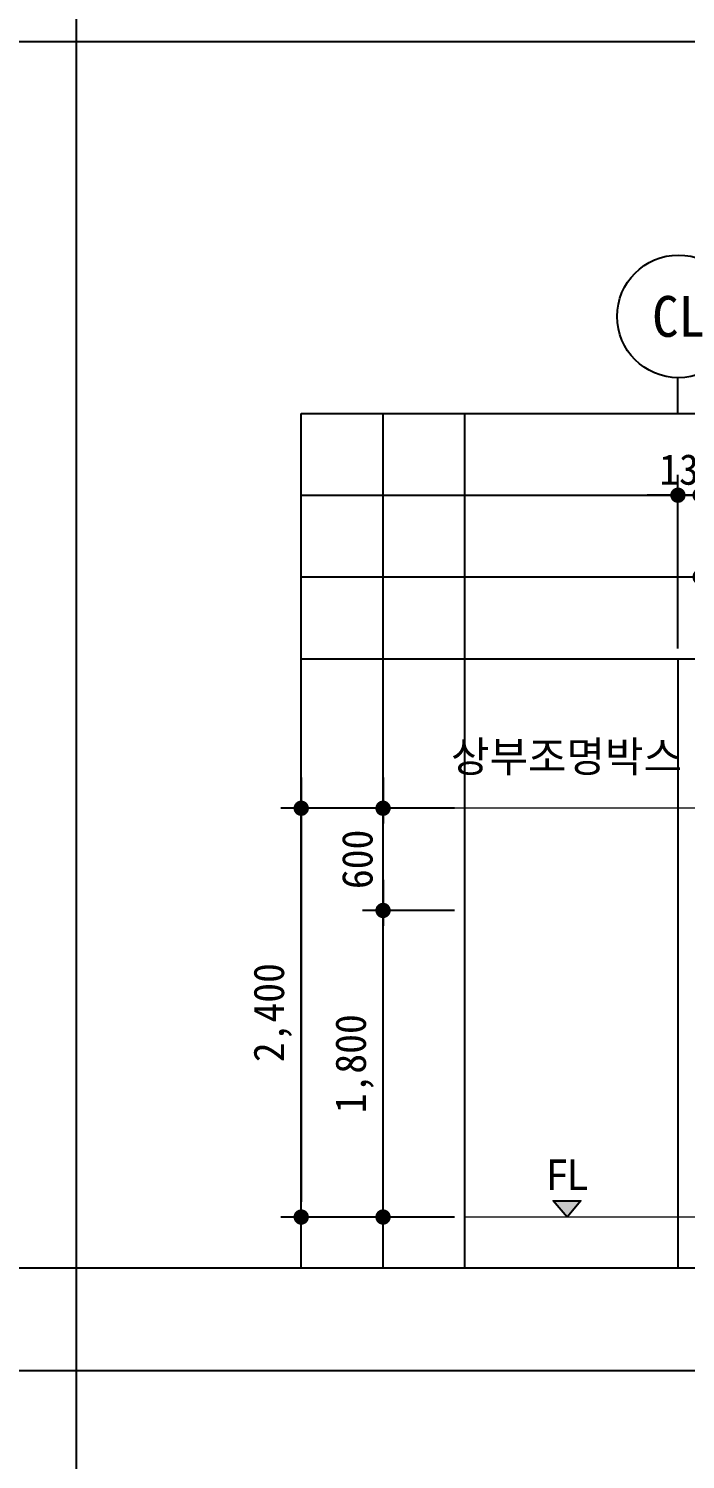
# Model space of a CAD drawing. Header units: millimetres. Extents: x -423835 to -174325, y -1379898 to -1311126.
# Drawn here: x -240090 to -236237, y -1371655 to -1363255 of the extents above; entities that cross this region are included whole.
import ezdxf
from ezdxf.enums import TextEntityAlignment as Align

# ---------------------------------------------------------------- set-up
doc = ezdxf.new("R2010")
doc.units = ezdxf.units.MM
doc.header["$LTSCALE"] = 100
doc.header["$MEASUREMENT"] = 0
doc.header["$PDSIZE"] = -10
doc.layers.get('0').update_dxf_attribs({"linetype": 'CONTINUOUS'})
doc.layers.get('Defpoints').update_dxf_attribs({"color": 153, "linetype": 'CONTINUOUS'})
for name, color, linetype, lineweight in [('A-AXIS-BUBL', 7, 'CONTINUOUS', 25), ('A-MKXS-TEXT1', 3, 'CONTINUOUS', 25), ('A-XXXX-FIN2', 6, 'CONTINUOUS', 20), ('A-XXXX-SYMB', 7, 'CONTINUOUS', 25), ('A-XXXX-TXT2', 3, 'CONTINUOUS', 25)]:
    doc.layers.add(name, color=color, linetype=linetype, lineweight=lineweight)
doc.layers.add('A-DIMS', color=7, linetype='CONTINUOUS')
doc.layers.add('AA-AXIS-LINE-1', color=1, linetype='CONTINUOUS')
doc.layers.add('A-XXXX-NPLT', color=144, linetype='CONTINUOUS', lineweight=0, plot=False)
doc.styles.add('HY울릉도L', font='')
doc.styles.add('돋움체', font='')
doc.styles.add('맑은고딕', font='malgun.ttf')
doc.styles.get('HY울릉도L').set_extended_font_data('HYwulM')
doc.styles.get('돋움체').set_extended_font_data('DotumChe')
doc.dimstyles.new('CDIM', dxfattribs={"dimtxt": 3, "dimasz": 1.5, "dimexe": 2, "dimexo": 1, "dimgap": 1, "dimtad": 1, "dimdec": 0, "dimrnd": 0.5, "dimzin": 0, "dimdsep": 32, "dimlunit": 6, "dimtxsty": 'HY울릉도L', "dimblk1": '_CIDOT', "dimblk2": '_CIDOT', "dimsah": 1, "dimcen": 5.5, "dimclrd": 2, "dimclre": 2, "dimclrt": 7, "dimadec": 0, "dimazin": 0, "dimtfac": 1, "dimtdec": 0, "dimtix": 1, "dimtmove": 2, "dimatfit": 1, "dimldrblk": '_CIDOT', "dimfxl": 1, "dimtolj": 1, "dimtzin": 0, "dimlwd": -1, "dimarcsym": 0})

# ---------------------------------------------------------------- blocks, each defined once
blk = doc.blocks.new('A$C028158C4')
at = {"layer": 'A-AXIS-BUBL', "ltscale": 0.2}
blk.add_line((0, 0), (0, 175.2), dxfattribs=at)
blk.add_circle((2.9, 475.4), 300.3, dxfattribs=at)
blk = doc.blocks.new('_CIDOT')
at = {"color": 0, "linetype": 'ByBlock'}
blk.add_line((2, 0), (-1, 0), dxfattribs=at)
at = {"color": 0, "linetype": 'ByBlock', "const_width": 0.5}
blk.add_lwpolyline([(-0.25, 0, 1), (0.25, 0, 1)], format="xyb", close=True, dxfattribs=at)
blk = doc.blocks.new('*D738')
at = {"layer": 'A-DIMS', "lineweight": -2, "transparency": 16777216}
for p, q in [((-237590.4, -1367832.1), (-238610.4, -1367832.1)), ((-237590.4, -1370232.1), (-238610.4, -1370232.1))]:
    blk.add_line(p, q, dxfattribs=at)
at = {"layer": 'A-DIMS', "transparency": 16777216}
blk.add_line((-238490.4, -1367922.1), (-238490.4, -1370142.1), dxfattribs=at)
at = {"layer": 'Defpoints', "color": 0, "transparency": 16777216}
for p in [(-237530.4, -1367832.1), (-238490.4, -1370232.1), (-237530.4, -1370232.1)]:
    blk.add_point(p, dxfattribs=at)
at = {"layer": 'A-DIMS', "transparency": 16777216, "xscale": 90, "yscale": 90, "zscale": 90}
for p, rotation in [((-238490.4, -1367832.1), 90), ((-238490.4, -1370232.1), 270)]:
    blk.add_blockref('_CIDOT', p, dxfattribs=dict(at, rotation=rotation))
at = {"layer": 'A-DIMS', "color": 3, "transparency": 16777216, "insert": (-238657.6, -1369032.1), "char_height": 180, "attachment_point": 5, "rotation": 90, "style": '돋움체'}
blk.add_mtext('\\A1;2,400', dxfattribs=at)
blk = doc.blocks.new('*D741')
at = {"layer": 'A-DIMS', "lineweight": -2, "transparency": 16777216}
for p, q in [((-237590.4, -1368432.1), (-238130.4, -1368432.1)), ((-237590.4, -1370232.1), (-238130.4, -1370232.1))]:
    blk.add_line(p, q, dxfattribs=at)
at = {"layer": 'A-DIMS', "transparency": 16777216}
blk.add_line((-238010.4, -1370142.1), (-238010.4, -1368522.1), dxfattribs=at)
at = {"layer": 'Defpoints', "color": 0, "transparency": 16777216}
for p in [(-238010.4, -1368432.1), (-237530.4, -1368432.1), (-237530.4, -1370232.1)]:
    blk.add_point(p, dxfattribs=at)
at = {"layer": 'A-DIMS', "transparency": 16777216, "xscale": 90, "yscale": 90, "zscale": 90}
for p, rotation in [((-238010.4, -1368432.1), 90), ((-238010.4, -1370232.1), 270)]:
    blk.add_blockref('_CIDOT', p, dxfattribs=dict(at, rotation=rotation))
at = {"layer": 'A-DIMS', "color": 3, "transparency": 16777216, "insert": (-238177.6, -1369332.1), "char_height": 180, "attachment_point": 5, "rotation": 90, "style": '돋움체'}
blk.add_mtext('\\A1;1,800', dxfattribs=at)
blk = doc.blocks.new('*D742')
at = {"layer": 'A-DIMS', "lineweight": -2, "transparency": 16777216}
for p, q in [((-237590.4, -1367832.1), (-238130.4, -1367832.1)), ((-237590.4, -1368432.1), (-238130.4, -1368432.1))]:
    blk.add_line(p, q, dxfattribs=at)
at = {"layer": 'A-DIMS', "transparency": 16777216}
blk.add_line((-238010.4, -1368342.1), (-238010.4, -1367922.1), dxfattribs=at)
at = {"layer": 'Defpoints', "color": 0, "transparency": 16777216}
for p in [(-238010.4, -1367832.1), (-237530.4, -1367832.1), (-237530.4, -1368432.1)]:
    blk.add_point(p, dxfattribs=at)
at = {"layer": 'A-DIMS', "transparency": 16777216, "xscale": 90, "yscale": 90, "zscale": 90}
for p, rotation in [((-238010.4, -1367832.1), 90), ((-238010.4, -1368432.1), 270)]:
    blk.add_blockref('_CIDOT', p, dxfattribs=dict(at, rotation=rotation))
at = {"layer": 'A-DIMS', "color": 3, "transparency": 16777216, "insert": (-238160.5, -1368132.1), "char_height": 180, "attachment_point": 5, "rotation": 90, "style": '돋움체'}
blk.add_mtext('\\A1;600', dxfattribs=at)
blk = doc.blocks.new('*D743')
at = {"layer": 'A-DIMS', "lineweight": -2, "transparency": 16777216}
for p, q in [((-236150.4, -1366894.3), (-236150.4, -1365874.3)), ((-232010.4, -1366894.3), (-232010.4, -1365874.3))]:
    blk.add_line(p, q, dxfattribs=at)
at = {"layer": 'A-DIMS', "transparency": 16777216}
blk.add_line((-232100.4, -1365994.3), (-236060.4, -1365994.3), dxfattribs=at)
at = {"layer": 'Defpoints', "color": 0, "transparency": 16777216}
for p in [(-236150.4, -1365994.3), (-236150.4, -1366954.3), (-232010.4, -1366954.3)]:
    blk.add_point(p, dxfattribs=at)
at = {"layer": 'A-DIMS', "transparency": 16777216, "xscale": 90, "yscale": 90, "zscale": 90, "rotation": 180}
blk.add_blockref('_CIDOT', (-236150.4, -1365994.3), dxfattribs=at)
at = {"layer": 'A-DIMS', "transparency": 16777216, "xscale": 90, "yscale": 90, "zscale": 90}
blk.add_blockref('_CIDOT', (-232010.4, -1365994.3), dxfattribs=at)
at = {"layer": 'A-DIMS', "color": 3, "transparency": 16777216, "insert": (-234080.4, -1365827.2), "char_height": 180, "attachment_point": 5, "style": '돋움체'}
blk.add_mtext('\\A1;4,140', dxfattribs=at)
blk = doc.blocks.new('*D745')
at = {"layer": 'A-DIMS', "lineweight": -2, "transparency": 16777216}
for p, q in [((-236280.4, -1366894.3), (-236280.4, -1365874.3)), ((-236150.4, -1366894.3), (-236150.4, -1365874.3))]:
    blk.add_line(p, q, dxfattribs=at)
at = {"layer": 'A-DIMS', "transparency": 16777216}
for p, q in [((-236370.4, -1365994.3), (-236460.4, -1365994.3)), ((-236150.4, -1365994.3), (-236280.4, -1365994.3)), ((-236060.4, -1365994.3), (-235970.4, -1365994.3))]:
    blk.add_line(p, q, dxfattribs=at)
at = {"layer": 'Defpoints', "color": 0, "transparency": 16777216}
for p in [(-236280.4, -1365994.3), (-236280.4, -1366954.3), (-236150.4, -1366954.3)]:
    blk.add_point(p, dxfattribs=at)
at = {"layer": 'A-DIMS', "transparency": 16777216, "xscale": 90, "yscale": 90, "zscale": 90}
blk.add_blockref('_CIDOT', (-236280.4, -1365994.3), dxfattribs=at)
at = {"layer": 'A-DIMS', "transparency": 16777216, "xscale": 90, "yscale": 90, "zscale": 90, "rotation": 180}
blk.add_blockref('_CIDOT', (-236150.4, -1365994.3), dxfattribs=at)
at = {"layer": 'A-DIMS', "color": 3, "transparency": 16777216, "insert": (-236215.4, -1365844.2), "char_height": 180, "attachment_point": 5, "style": '돋움체'}
blk.add_mtext('\\A1;130', dxfattribs=at)
blk = doc.blocks.new('*D975')
at = {"layer": 'A-DIMS', "lineweight": -2, "transparency": 16777216}
for p, q in [((-236150.4, -1366894.3), (-236150.4, -1366354.3)), ((-234530.4, -1366894.3), (-234530.4, -1366354.3))]:
    blk.add_line(p, q, dxfattribs=at)
at = {"layer": 'A-DIMS', "transparency": 16777216}
blk.add_line((-234620.4, -1366474.3), (-236060.4, -1366474.3), dxfattribs=at)
at = {"layer": 'Defpoints', "color": 0, "transparency": 16777216}
for p in [(-236150.4, -1366474.3), (-236150.4, -1366954.3), (-234530.4, -1366954.3)]:
    blk.add_point(p, dxfattribs=at)
at = {"layer": 'A-DIMS', "transparency": 16777216, "xscale": 90, "yscale": 90, "zscale": 90, "rotation": 180}
blk.add_blockref('_CIDOT', (-236150.4, -1366474.3), dxfattribs=at)
at = {"layer": 'A-DIMS', "transparency": 16777216, "xscale": 90, "yscale": 90, "zscale": 90}
blk.add_blockref('_CIDOT', (-234530.4, -1366474.3), dxfattribs=at)
at = {"layer": 'A-DIMS', "color": 3, "transparency": 16777216, "insert": (-235340.4, -1366307.2), "char_height": 180, "attachment_point": 5, "style": '돋움체'}
blk.add_mtext('\\A1;1,620', dxfattribs=at)

msp = doc.modelspace()

# ---------------------------------------------------------------- hatches: boundary and pattern name
at = {"layer": 'A-XXXX-SYMB'}
msp.add_hatch(color=256, dxfattribs=at).paths.add_polyline_path([(-236930.9, -1370232.1), (-237011.4, -1370136.1), (-236850.3, -1370136.1)])

# ---------------------------------------------------------------- linework, layer by layer
at = {"color": 3, "ltscale": 2}
for p, q in [((-239811.7, -1346766.1), (-239811.7, -1379898.1)), ((-228550.4, -1363332.1), (-254592.9, -1363332.1)), ((-272635.4, -1371132.1), (-228550.4, -1371132.1))]:
    msp.add_line(p, q, dxfattribs=at)
at = {"layer": 'A-XXXX-FIN2'}
msp.add_line((-230530.4, -1370232.1), (-237530.4, -1370232.1), dxfattribs=at)
at = {"layer": 'A-XXXX-NPLT'}
msp.add_line((-230360.4, -1367832.1), (-238310.4, -1367832.1), dxfattribs=at)
at = {"layer": 'A-XXXX-SYMB'}
msp.add_lwpolyline([(-236930.9, -1370232.1), (-237011.4, -1370136.1), (-236850.3, -1370136.1), (-236930.9, -1370232.1)], dxfattribs=at)
at = {"layer": 'AA-AXIS-LINE-1'}
msp.add_line((-236280.4, -1366954.3), (-236280.4, -1370532.1), dxfattribs=at)
at = {"layer": 'Defpoints'}
for p, q in [((-238490.4, -1370532.1), (-238490.4, -1365514.3)), ((-238490.4, -1365514.3), (-230050.4, -1365514.3)), ((-238010.4, -1370532.1), (-238010.4, -1365514.3)), ((-237530.4, -1370532.1), (-237530.4, -1365514.3)), ((-238490.4, -1365994.3), (-230050.4, -1365994.3)), ((-238490.4, -1366474.3), (-230050.4, -1366474.3)), ((-238490.4, -1366954.3), (-230050.4, -1366954.3)), ((-229030.4, -1370532.1), (-254592.9, -1370532.1))]:
    msp.add_line(p, q, dxfattribs=at)

# ---------------------------------------------------------------- block references
at = {"xscale": 1.198871389330295, "yscale": 1.198871389330295, "zscale": 1.198871389330295}
msp.add_blockref('A$C028158C4', (-236280.4, -1365514.3), dxfattribs=at)

# ---------------------------------------------------------------- texts
at = {"layer": 'A-MKXS-TEXT1', "style": '돋움체'}
msp.add_text('상부조명박스', height=180, dxfattribs=at).set_placement((-236256.5, -1367528.8), align=Align.MIDDLE_RIGHT)
at = {"layer": 'A-MKXS-TEXT1', "style": '맑은고딕'}
msp.add_text('FL', height=180, dxfattribs=at).set_placement((-236930.9, -1370074.2), align=Align.CENTER)
at = {"layer": 'A-XXXX-TXT2', "ltscale": 0.2, "style": '돋움체'}
msp.add_text('CL', height=240, dxfattribs=at).set_placement((-236276.9, -1364944.3), align=Align.MIDDLE)

# ---------------------------------------------------------------- dimensions: what is measured, and where the dimension line sits
at = {"layer": 'A-DIMS'}
for base, p1, p2, picture, middle in [((-236280.4, -1365994.3), (-236150.4, -1366954.3), (-236280.4, -1366954.3), '*D745', (-236215.4, -1365844.2)), ((-236150.4, -1365994.3), (-232010.4, -1366954.3), (-236150.4, -1366954.3), '*D743', (-234080.4, -1365827.2)), ((-236150.4, -1366474.3), (-234530.4, -1366954.3), (-236150.4, -1366954.3), '*D975', (-235340.4, -1366307.2))]:
    dim = msp.add_linear_dim(base=base, p1=p1, p2=p2, dimstyle='CDIM', override={"dimscale": 60, "dimtxsty": '돋움체', "dimclrd": 256, "dimclre": 256, "dimclrt": 3}, dxfattribs=at)
    dim.commit()
    dim.dimension.update_dxf_attribs({"geometry": picture, "text_midpoint": middle})
for base, p1, p2, picture, middle in [((-238490.4, -1370232.1), (-237530.4, -1367832.1), (-237530.4, -1370232.1), '*D738', (-238657.6, -1369032.1)), ((-238010.4, -1367832.1), (-237530.4, -1368432.1), (-237530.4, -1367832.1), '*D742', (-238160.5, -1368132.1)), ((-238010.4, -1368432.1), (-237530.4, -1370232.1), (-237530.4, -1368432.1), '*D741', (-238177.6, -1369332.1))]:
    dim = msp.add_linear_dim(base=base, p1=p1, p2=p2, angle=90, dimstyle='CDIM', override={"dimscale": 60, "dimtxsty": '돋움체', "dimclrd": 256, "dimclre": 256, "dimclrt": 3}, dxfattribs=at)
    dim.commit()
    dim.dimension.update_dxf_attribs({"geometry": picture, "text_midpoint": middle})

doc.saveas('drawing.dxf')
